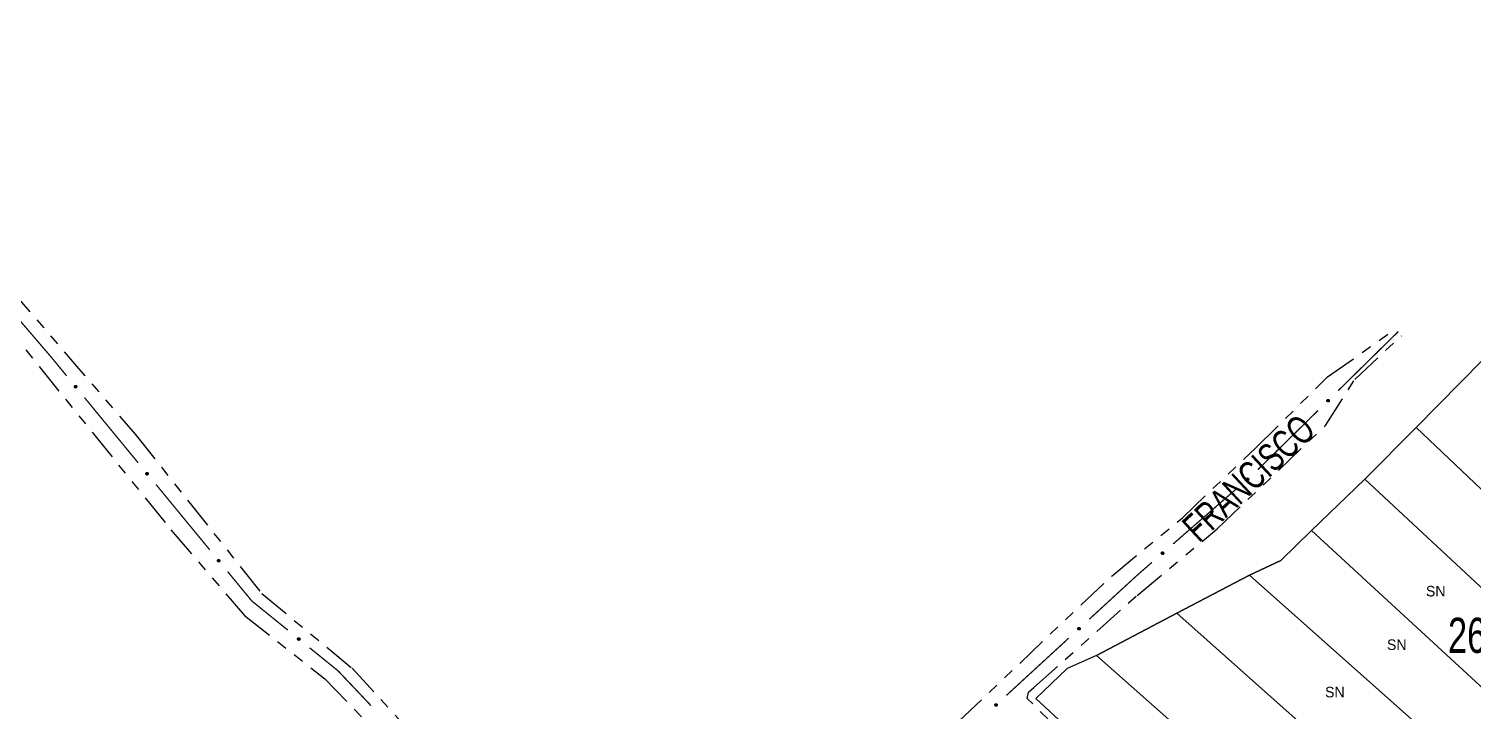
# Model space of a CAD drawing. Extents: x 207981 to 210201, y 4876477 to 4878908.
# Drawn here: x 209309.6 to 209514.8, y 4877134.3 to 4877231.2 of the extents above; entities that cross this region are included whole.
import ezdxf
from ezdxf.enums import TextEntityAlignment as Align

# ---------------------------------------------------------------- set-up
doc = ezdxf.new("R2010")
doc.units = 0
doc.header["$LTSCALE"] = 1.5
doc.header["$MEASUREMENT"] = 0
doc.linetypes.add('TRACO_25', pattern=[8, 3, -1, 1, -1, 1, -1])
for name, color, linetype in [('CD_MALHA_LOTES', 7, 'CONTINUOUS'), ('CD_TXT_QUADRA', 255, 'CONTINUOUS'), ('RU-QUADRA', 210, 'CONTINUOUS'), ('SV-EIXO-RUA-N-PAV', 6, 'CONTINUOUS'), ('SV-RUA-NAO-PAV', 7, 'CONTINUOUS'), ('SV-TXT-RUA-N-PAV', 7, 'CONTINUOUS'), ('Th_NmrPort', 1, 'CONTINUOUS')]:
    doc.layers.add(name, color=color, linetype=linetype)
doc.styles.add('ARIAL', font='ARIAL.SHX')

msp = doc.modelspace()

# ---------------------------------------------------------------- linework, layer by layer
at = {"layer": 'CD_MALHA_LOTES', "linetype": 'Continuous', "flags": 128}
for points in [[(209506.731203, 4877174.601528), (209538.34487, 4877206.678739)], [(209499.45357, 4877167.277541), (209506.731203, 4877174.601528)], [(209516.002073, 4877165.886911), (209506.731203, 4877174.601528)], [(209491.851457, 4877159.999908), (209499.45357, 4877167.277541)], [(209534.265687, 4877134.922205), (209499.45357, 4877167.277541)], [(209487.494148, 4877155.735308), (209491.851457, 4877159.999908)], [(209527.776078, 4877126.949256), (209491.851457, 4877159.999908)], [(209483.04413, 4877153.649362), (209487.494148, 4877155.735308)], [(209472.70711, 4877148.272257), (209483.04413, 4877153.649362)], [(209521.471886, 4877119.53256), (209483.04413, 4877153.649362)], [(209461.30394, 4877142.246192), (209472.70711, 4877148.272257)], [(209514.518734, 4877111.096069), (209472.70711, 4877148.272257)], [(209461.30394, 4877142.246192), (209457.132048, 4877140.392018), (209452.682031, 4877136.127418)], [(209506.545785, 4877102.242388), (209461.30394, 4877142.246192)], [(209452.682031, 4877136.127418), (209487.679565, 4877103.725727), (209499.870759, 4877094.084022)]]:
    msp.add_lwpolyline(points, dxfattribs=at)
at = {"layer": 'RU-QUADRA', "linetype": 'Continuous', "flags": 128}
msp.add_lwpolyline([(209582.520565, 4877186.468242), (209574.640326, 4877192.123473), (209568.61426, 4877196.388073), (209560.224123, 4877196.57349), (209548.542827, 4877202.136012), (209538.34487, 4877206.678739), (209506.731203, 4877174.601528), (209499.45357, 4877167.277541), (209491.851457, 4877159.999908), (209487.494148, 4877155.735308), (209483.04413, 4877153.649362), (209472.70711, 4877148.272257), (209461.30394, 4877142.246192), (209457.132048, 4877140.392018), (209452.682031, 4877136.127418), (209487.679565, 4877103.725727), (209499.870759, 4877094.084022), (209519.154169, 4877079.296985), (209524.345856, 4877087.038161), (209531.113591, 4877096.309031), (209543.490202, 4877113.13566), (209553.688159, 4877127.598217), (209554.429829, 4877130.935731), (209563.329864, 4877157.496773)], close=True, dxfattribs=at)
at = {"layer": 'SV-EIXO-RUA-N-PAV', "const_width": 0.18}
for points in [[(209307.178498, 4877191.113418), (209312.386765, 4877185.041025)], [(209504.207775, 4877188.25297), (209495.648605, 4877179.842226)], [(209312.386765, 4877185.041025), (209312.763596, 4877184.601672)], [(209312.763596, 4877184.601672), (209314.937984, 4877181.960364)], [(209317.48025, 4877178.872179), (209325.107048, 4877169.607626)], [(209492.795549, 4877177.038645), (209484.23638, 4877168.6279)], [(209327.649314, 4877166.519442), (209335.276113, 4877157.254889)], [(209481.256237, 4877165.96178), (209472.200971, 4877158.087636)], [(209337.818379, 4877154.166704), (209340.996212, 4877150.306474)], [(209467.11817, 4877153.667808), (209460.294494, 4877147.401662)], [(209467.673338, 4877154.150563), (209467.11817, 4877153.667808)], [(209469.182549, 4877155.462921), (209467.673338, 4877154.150563)], [(209340.996212, 4877150.306474), (209341.262851, 4877149.982577)], [(209341.262851, 4877149.982577), (209346.379239, 4877145.844322)], [(209457.348268, 4877144.696158), (209448.50959, 4877136.579646)], [(209349.489283, 4877143.328845), (209353.376839, 4877140.184499)], [(209353.376839, 4877140.184499), (209353.502532, 4877140.082835)], [(209353.502532, 4877140.082835), (209358.20676, 4877135.119659)]]:
    msp.add_lwpolyline(points, dxfattribs=at)
at = {"layer": 'SV-EIXO-RUA-N-PAV'}
for points in [[(209316.202785, 4877180.597163), (209316.251528, 4877180.593133), (209316.292595, 4877180.579703), (209316.323623, 4877180.558643), (209316.346189, 4877180.532883), (209316.366307, 4877180.503929), (209316.38015, 4877180.470263), (209316.387237, 4877180.429493), (209316.383538, 4877180.38057), (209316.367015, 4877180.339405), (209316.347995, 4877180.30788), (209316.322489, 4877180.282803), (209316.294034, 4877180.263731), (209316.258588, 4877180.250508), (209316.217202, 4877180.243729), (209316.168098, 4877180.24864), (209316.127927, 4877180.262083), (209316.09845, 4877180.283241), (209316.073401, 4877180.309043), (209316.053217, 4877180.338848), (209316.039819, 4877180.371974), (209316.033069, 4877180.413656), (209316.038558, 4877180.462057), (209316.051508, 4877180.502276), (209316.072247, 4877180.532043), (209316.098204, 4877180.556131), (209316.126999, 4877180.576663), (209316.160262, 4877180.591987), (209316.202785, 4877180.597163)], [(209494.401714, 4877178.462624), (209494.401979, 4877178.413716), (209494.392206, 4877178.371628), (209494.373952, 4877178.338871), (209494.350273, 4877178.31413), (209494.323197, 4877178.291548), (209494.290876, 4877178.274803), (209494.250886, 4877178.264164), (209494.201827, 4877178.263553), (209494.15937, 4877178.276398), (209494.126297, 4877178.292577), (209494.099078, 4877178.315783), (209494.077581, 4877178.342453), (209494.061297, 4877178.376601), (209494.050911, 4877178.417232), (209494.051491, 4877178.466578), (209494.061356, 4877178.507774), (209494.079844, 4877178.538995), (209494.103347, 4877178.566212), (209494.131265, 4877178.588936), (209494.163087, 4877178.60519), (209494.204015, 4877178.615573), (209494.252712, 4877178.614356), (209494.293912, 4877178.604986), (209494.325385, 4877178.586941), (209494.351659, 4877178.563199), (209494.374639, 4877178.536318), (209494.392824, 4877178.504528), (209494.401714, 4877178.462624)], [(209326.37185, 4877168.244425), (209326.420592, 4877168.240396), (209326.46166, 4877168.226965), (209326.492688, 4877168.205905), (209326.515254, 4877168.180145), (209326.535372, 4877168.151191), (209326.549215, 4877168.117525), (209326.556302, 4877168.076756), (209326.552603, 4877168.027832), (209326.536079, 4877167.986667), (209326.51706, 4877167.955143), (209326.491554, 4877167.930065), (209326.463099, 4877167.910993), (209326.427653, 4877167.89777), (209326.386267, 4877167.890992), (209326.337163, 4877167.895902), (209326.296992, 4877167.909345), (209326.267515, 4877167.930504), (209326.242466, 4877167.956305), (209326.222281, 4877167.986111), (209326.208884, 4877168.019237), (209326.202134, 4877168.060918), (209326.207622, 4877168.10932), (209326.220573, 4877168.149539), (209326.241312, 4877168.179305), (209326.267269, 4877168.203394), (209326.296064, 4877168.223925), (209326.329327, 4877168.239249), (209326.37185, 4877168.244425)], [(209482.946103, 4877167.28535), (209482.943391, 4877167.236517), (209482.931074, 4877167.195102), (209482.910859, 4877167.163517), (209482.885718, 4877167.140263), (209482.857318, 4877167.119371), (209482.824037, 4877167.104624), (209482.783474, 4877167.096439), (209482.734469, 4877167.098816), (209482.692873, 4877167.114222), (209482.660846, 4877167.132384), (209482.635089, 4877167.157203), (209482.615256, 4877167.185132), (209482.601081, 4877167.220209), (209482.593188, 4877167.261397), (209482.59677, 4877167.310615), (209482.609124, 4877167.351135), (209482.629479, 4877167.381172), (209482.654595, 4877167.406908), (209482.683844, 4877167.42789), (209482.716597, 4877167.442178), (209482.758081, 4877167.450051), (209482.806613, 4877167.445871), (209482.847167, 4877167.434011), (209482.877482, 4877167.414083), (209482.902263, 4877167.388786), (209482.923564, 4877167.360556), (209482.93978, 4877167.327718), (209482.946103, 4877167.28535)], [(209336.540915, 4877155.891688), (209336.589657, 4877155.887658), (209336.630724, 4877155.874228), (209336.661752, 4877155.853168), (209336.684319, 4877155.827408), (209336.704437, 4877155.798454), (209336.718279, 4877155.764788), (209336.725366, 4877155.724018), (209336.721667, 4877155.675095), (209336.705144, 4877155.63393), (209336.686124, 4877155.602405), (209336.660618, 4877155.577328), (209336.632164, 4877155.558256), (209336.596717, 4877155.545033), (209336.555332, 4877155.538254), (209336.506227, 4877155.543165), (209336.466056, 4877155.556608), (209336.436579, 4877155.577766), (209336.411531, 4877155.603568), (209336.391346, 4877155.633373), (209336.377948, 4877155.666499), (209336.371198, 4877155.708181), (209336.376687, 4877155.756582), (209336.389637, 4877155.796801), (209336.410376, 4877155.826568), (209336.436333, 4877155.850656), (209336.465128, 4877155.871188), (209336.498391, 4877155.886512), (209336.540915, 4877155.891688)], [(209470.872415, 4877156.786491), (209470.869702, 4877156.737658), (209470.857386, 4877156.696243), (209470.837171, 4877156.664657), (209470.81203, 4877156.641404), (209470.78363, 4877156.620511), (209470.750349, 4877156.605765), (209470.709786, 4877156.59758), (209470.660781, 4877156.599957), (209470.619184, 4877156.615362), (209470.587158, 4877156.633524), (209470.561401, 4877156.658344), (209470.541567, 4877156.686273), (209470.527393, 4877156.721349), (209470.519499, 4877156.762537), (209470.523082, 4877156.811756), (209470.535435, 4877156.852275), (209470.55579, 4877156.882313), (209470.580906, 4877156.908049), (209470.610156, 4877156.929031), (209470.642908, 4877156.943318), (209470.684392, 4877156.951191), (209470.732925, 4877156.947011), (209470.773478, 4877156.935151), (209470.803794, 4877156.915224), (209470.828574, 4877156.889926), (209470.849876, 4877156.861696), (209470.866092, 4877156.828859), (209470.872415, 4877156.786491)], [(209459.001666, 4877146.065012), (209459.000277, 4877146.016123), (209458.989087, 4877145.97439), (209458.969735, 4877145.942268), (209458.945233, 4877145.918342), (209458.917409, 4877145.896688), (209458.88454, 4877145.881046), (209458.844214, 4877145.871765), (209458.795162, 4877145.872814), (209458.753163, 4877145.887087), (209458.720657, 4877145.904375), (209458.694237, 4877145.928488), (209458.673654, 4877145.95587), (209458.658535, 4877145.990549), (209458.649529, 4877146.031508), (209458.651777, 4877146.080806), (209458.663029, 4877146.121645), (209458.682563, 4877146.152223), (209458.706972, 4877146.17863), (209458.735643, 4877146.200396), (209458.767996, 4877146.215566), (209458.809252, 4877146.224559), (209458.857879, 4877146.221695), (209458.89874, 4877146.210938), (209458.929584, 4877146.191839), (209458.95504, 4877146.167222), (209458.977098, 4877146.139579), (209458.994198, 4877146.107193), (209459.001666, 4877146.065012)], [(209347.891774, 4877144.762529), (209347.940334, 4877144.768358), (209347.983261, 4877144.763438), (209348.017883, 4877144.749029), (209348.045157, 4877144.72832), (209348.070674, 4877144.70399), (209348.090989, 4877144.673784), (209348.106109, 4877144.635265), (209348.112299, 4877144.586594), (209348.104369, 4877144.542951), (209348.092059, 4877144.508252), (209348.072101, 4877144.478568), (209348.048051, 4877144.454176), (209348.015977, 4877144.434112), (209347.976792, 4877144.41917), (209347.927701, 4877144.414131), (209347.88565, 4877144.419243), (209347.852528, 4877144.434059), (209347.822813, 4877144.454311), (209347.79706, 4877144.479463), (209347.77729, 4877144.509228), (209347.762316, 4877144.548708), (209347.757985, 4877144.597227), (209347.762604, 4877144.639226), (209347.776951, 4877144.672548), (209347.797549, 4877144.701353), (209347.82164, 4877144.727243), (209347.851154, 4877144.748928), (209347.891774, 4877144.762529)], [(209447.216762, 4877135.242995), (209447.215373, 4877135.194106), (209447.204183, 4877135.152373), (209447.184831, 4877135.120252), (209447.160329, 4877135.096326), (209447.132505, 4877135.074672), (209447.099636, 4877135.059029), (209447.05931, 4877135.049749), (209447.010258, 4877135.050797), (209446.968259, 4877135.065071), (209446.935753, 4877135.082359), (209446.909333, 4877135.106471), (209446.888751, 4877135.133853), (209446.873631, 4877135.168533), (209446.864625, 4877135.209492), (209446.866873, 4877135.25879), (209446.878125, 4877135.299629), (209446.897659, 4877135.330207), (209446.922068, 4877135.356613), (209446.950739, 4877135.37838), (209446.983092, 4877135.393549), (209447.024348, 4877135.402542), (209447.072976, 4877135.399679), (209447.113836, 4877135.388922), (209447.14468, 4877135.369822), (209447.170136, 4877135.345205), (209447.192194, 4877135.317562), (209447.209294, 4877135.285177), (209447.216762, 4877135.242995)]]:
    msp.add_lwpolyline(points, close=True, dxfattribs=at)
for points in [[(209316.033069, 4877180.413656), (209316.217202, 4877180.243729)], [(209316.038558, 4877180.462057), (209316.258588, 4877180.250508)], [(209316.039435, 4877180.435864), (209316.235565, 4877180.249144)], [(209316.039819, 4877180.371974), (209316.168098, 4877180.24864)], [(209316.041781, 4877180.390076), (209316.187361, 4877180.251879)], [(209316.045639, 4877180.479855), (209316.272495, 4877180.260104)], [(209316.051508, 4877180.502276), (209316.294034, 4877180.263731)], [(209316.063489, 4877180.513991), (209316.305956, 4877180.275278)], [(209316.072247, 4877180.532043), (209316.322489, 4877180.282803)], [(209316.086543, 4877180.541807), (209316.332107, 4877180.295038)], [(209316.098204, 4877180.556131), (209316.347995, 4877180.30788)], [(209316.115855, 4877180.564169), (209316.35572, 4877180.328616)], [(209316.126999, 4877180.576663), (209316.367015, 4877180.339405)], [(209316.146528, 4877180.580583), (209316.372703, 4877180.363806)], [(209316.160262, 4877180.591987), (209316.383538, 4877180.38057)], [(209316.18067, 4877180.592783), (209316.381695, 4877180.406557)], [(209316.202785, 4877180.597163), (209316.387237, 4877180.429493)], [(209316.229246, 4877180.593889), (209316.378668, 4877180.45532)], [(209316.251528, 4877180.593133), (209316.38015, 4877180.470263)], [(209316.274971, 4877180.585578), (209316.366841, 4877180.493303)], [(209316.292595, 4877180.579703), (209316.366307, 4877180.503929)], [(209316.049767, 4877180.352465), (209316.143557, 4877180.260004)], [(209316.053217, 4877180.338848), (209316.127927, 4877180.262083)], [(209494.204015, 4877178.615573), (209494.050911, 4877178.417232)], [(209494.163087, 4877178.60519), (209494.051491, 4877178.466578)], [(209494.181291, 4877178.604825), (209494.056409, 4877178.447674)], [(209494.226697, 4877178.611182), (209494.057917, 4877178.399415)], [(209494.144526, 4877178.593568), (209494.060657, 4877178.492022)], [(209494.252712, 4877178.614356), (209494.061297, 4877178.376601)], [(209494.131265, 4877178.588936), (209494.061356, 4877178.507774)], [(209494.271062, 4877178.608864), (209494.072077, 4877178.36359)], [(209494.293912, 4877178.604986), (209494.077581, 4877178.342453)], [(209494.306634, 4877178.59408), (209494.09013, 4877178.331591)], [(209494.325385, 4877178.586941), (209494.099078, 4877178.315783)], [(209494.336366, 4877178.573557), (209494.11211, 4877178.307276)], [(209494.351659, 4877178.563199), (209494.126297, 4877178.292577)], [(209494.361216, 4877178.546322), (209494.147632, 4877178.286702)], [(209494.374639, 4877178.536318), (209494.15937, 4877178.276398)], [(209494.380259, 4877178.517209), (209494.184177, 4877178.272874)], [(209494.392824, 4877178.504528), (209494.201827, 4877178.263553)], [(209494.395409, 4877178.48427), (209494.227552, 4877178.26767)], [(209494.401714, 4877178.462624), (209494.250886, 4877178.264164)], [(209494.400776, 4877178.435978), (209494.275861, 4877178.274967)], [(209494.401979, 4877178.413716), (209494.290876, 4877178.274803)], [(209494.396512, 4877178.3897), (209494.312659, 4877178.290083)], [(209494.392206, 4877178.371628), (209494.323197, 4877178.291548)], [(209326.202134, 4877168.060918), (209326.386267, 4877167.890992)], [(209326.207622, 4877168.10932), (209326.427653, 4877167.89777)], [(209326.208499, 4877168.083127), (209326.40463, 4877167.896406)], [(209326.214703, 4877168.127117), (209326.44156, 4877167.907366)], [(209326.220573, 4877168.149539), (209326.463099, 4877167.910993)], [(209326.232554, 4877168.161254), (209326.475021, 4877167.922541)], [(209326.241312, 4877168.179305), (209326.491554, 4877167.930065)], [(209326.255608, 4877168.189069), (209326.501172, 4877167.942301)], [(209326.267269, 4877168.203394), (209326.51706, 4877167.955143)], [(209326.284919, 4877168.211432), (209326.524784, 4877167.975879)], [(209326.296064, 4877168.223925), (209326.536079, 4877167.986667)], [(209326.315592, 4877168.227845), (209326.541768, 4877168.011069)], [(209326.329327, 4877168.239249), (209326.552603, 4877168.027832)], [(209326.349734, 4877168.240045), (209326.55076, 4877168.053819)], [(209326.37185, 4877168.244425), (209326.556302, 4877168.076756)], [(209326.398311, 4877168.241152), (209326.547733, 4877168.102582)], [(209326.420592, 4877168.240396), (209326.549215, 4877168.117525)], [(209326.444036, 4877168.232841), (209326.535905, 4877168.140566)], [(209326.46166, 4877168.226965), (209326.535372, 4877168.151191)], [(209326.208884, 4877168.019237), (209326.337163, 4877167.895902)], [(209326.210846, 4877168.037338), (209326.356426, 4877167.899141)], [(209326.218831, 4877167.999727), (209326.312622, 4877167.907266)], [(209326.222281, 4877167.986111), (209326.296992, 4877167.909345)], [(209482.758081, 4877167.450051), (209482.593188, 4877167.261397)], [(209482.716597, 4877167.442178), (209482.59677, 4877167.310615)], [(209482.780453, 4877167.444287), (209482.599096, 4877167.243186)], [(209482.734744, 4877167.440705), (209482.600528, 4877167.291447)], [(209482.806613, 4877167.445871), (209482.601081, 4877167.220209)], [(209482.697363, 4877167.431707), (209482.607467, 4877167.335454)], [(209482.683844, 4877167.42789), (209482.609124, 4877167.351135)], [(209482.824595, 4877167.439273), (209482.611049, 4877167.206566)], [(209482.847167, 4877167.434011), (209482.615256, 4877167.185132)], [(209482.859201, 4877167.42235), (209482.627121, 4877167.173527)], [(209482.877482, 4877167.414083), (209482.635089, 4877167.157203)], [(209482.887629, 4877167.400055), (209482.64758, 4877167.147919)], [(209482.902263, 4877167.388786), (209482.660846, 4877167.132384)], [(209482.910774, 4877167.371359), (209482.681783, 4877167.125221)], [(209482.923564, 4877167.360556), (209482.692873, 4877167.114222)], [(209482.92801, 4877167.34114), (209482.717419, 4877167.109194)], [(209482.93978, 4877167.327718), (209482.734469, 4877167.098816)], [(209482.941127, 4877167.30734), (209482.760397, 4877167.10136)], [(209482.946103, 4877167.28535), (209482.783474, 4877167.096439)], [(209482.943545, 4877167.258811), (209482.80906, 4877167.105702)], [(209482.943391, 4877167.236517), (209482.824037, 4877167.104624)], [(209482.936471, 4877167.212878), (209482.84671, 4877167.118551)], [(209482.931074, 4877167.195102), (209482.857318, 4877167.119371)], [(209336.376687, 4877155.756582), (209336.596717, 4877155.545033)], [(209336.383768, 4877155.77438), (209336.610625, 4877155.554629)], [(209336.389637, 4877155.796801), (209336.632164, 4877155.558256)], [(209336.401619, 4877155.808516), (209336.644086, 4877155.569803)], [(209336.410376, 4877155.826568), (209336.660618, 4877155.577328)], [(209336.424673, 4877155.836332), (209336.670236, 4877155.589563)], [(209336.436333, 4877155.850656), (209336.686124, 4877155.602405)], [(209336.453984, 4877155.858694), (209336.693849, 4877155.623141)], [(209336.465128, 4877155.871188), (209336.705144, 4877155.63393)], [(209336.484657, 4877155.875108), (209336.710833, 4877155.658331)], [(209336.498391, 4877155.886512), (209336.721667, 4877155.675095)], [(209336.518799, 4877155.887308), (209336.719824, 4877155.701082)], [(209336.540915, 4877155.891688), (209336.725366, 4877155.724018)], [(209336.567376, 4877155.888414), (209336.716797, 4877155.749845)], [(209336.589657, 4877155.887658), (209336.718279, 4877155.764788)], [(209336.6131, 4877155.880103), (209336.70497, 4877155.787828)], [(209336.630724, 4877155.874228), (209336.704437, 4877155.798454)], [(209470.684392, 4877156.951191), (209470.519499, 4877156.762537)], [(209470.642908, 4877156.943318), (209470.523082, 4877156.811756)], [(209470.706765, 4877156.945427), (209470.525407, 4877156.744327)], [(209470.661056, 4877156.941846), (209470.52684, 4877156.792587)], [(209470.732925, 4877156.947011), (209470.527393, 4877156.721349)], [(209470.623674, 4877156.932847), (209470.533779, 4877156.836595)], [(209470.610156, 4877156.929031), (209470.535435, 4877156.852275)], [(209470.750907, 4877156.940413), (209470.537361, 4877156.707706)], [(209470.773478, 4877156.935151), (209470.541567, 4877156.686273)], [(209470.785513, 4877156.923491), (209470.553433, 4877156.674667)], [(209470.803794, 4877156.915224), (209470.561401, 4877156.658344)], [(209470.813941, 4877156.901196), (209470.573892, 4877156.649059)], [(209470.828574, 4877156.889926), (209470.587158, 4877156.633524)], [(209470.837086, 4877156.872499), (209470.608095, 4877156.626362)], [(209470.849876, 4877156.861696), (209470.619184, 4877156.615362)], [(209470.854322, 4877156.84228), (209470.643731, 4877156.610335)], [(209470.866092, 4877156.828859), (209470.660781, 4877156.599957)], [(209470.867439, 4877156.80848), (209470.686708, 4877156.6025)], [(209470.872415, 4877156.786491), (209470.709786, 4877156.59758)], [(209470.869857, 4877156.759951), (209470.735372, 4877156.606843)], [(209470.869702, 4877156.737658), (209470.750349, 4877156.605765)], [(209470.862783, 4877156.714019), (209470.773022, 4877156.619691)], [(209470.857386, 4877156.696243), (209470.78363, 4877156.620511)], [(209336.371198, 4877155.708181), (209336.555332, 4877155.538254)], [(209336.377564, 4877155.730389), (209336.573695, 4877155.543669)], [(209336.377948, 4877155.666499), (209336.506227, 4877155.543165)], [(209336.37991, 4877155.684601), (209336.52549, 4877155.546404)], [(209336.387896, 4877155.64699), (209336.481686, 4877155.554529)], [(209336.391346, 4877155.633373), (209336.466056, 4877155.556608)], [(209458.809252, 4877146.224559), (209458.649529, 4877146.031508)], [(209458.767996, 4877146.215566), (209458.651777, 4877146.080806)], [(209458.831772, 4877146.219403), (209458.655928, 4877146.013465)], [(209458.786177, 4877146.214585), (209458.656053, 4877146.061746)], [(209458.857879, 4877146.221695), (209458.658535, 4877145.990549)], [(209458.749053, 4877146.204577), (209458.661798, 4877146.105926)], [(209458.735643, 4877146.200396), (209458.663029, 4877146.121645)], [(209458.876033, 4877146.215587), (209458.668869, 4877145.977181)], [(209458.89874, 4877146.210938), (209458.673654, 4877145.95587)], [(209458.911085, 4877146.199608), (209458.685829, 4877145.94459)], [(209458.929584, 4877146.191839), (209458.694237, 4877145.928488)], [(209458.940107, 4877146.178091), (209458.706975, 4877145.919545)], [(209458.95504, 4877146.167222), (209458.720657, 4877145.904375)], [(209458.964021, 4877146.150032), (209458.74178, 4877145.897783)], [(209458.977098, 4877146.139579), (209458.753163, 4877145.887087)], [(209458.982069, 4877146.120291), (209458.777837, 4877145.882726)], [(209458.994198, 4877146.107193), (209458.795162, 4877145.872814)], [(209458.996096, 4877146.086858), (209458.821011, 4877145.876059)], [(209459.001666, 4877146.065012), (209458.844214, 4877145.871765)], [(209458.999827, 4877146.038412), (209458.869539, 4877145.881718)], [(209459.000277, 4877146.016123), (209458.88454, 4877145.881046)], [(209458.994001, 4877145.992305), (209458.906828, 4877145.895581)], [(209458.989087, 4877145.97439), (209458.917409, 4877145.896688)], [(209347.757985, 4877144.597227), (209348.015977, 4877144.434112)], [(209347.761352, 4877144.616083), (209348.027677, 4877144.446303)], [(209347.762316, 4877144.548708), (209347.976792, 4877144.41917)], [(209347.762604, 4877144.639226), (209348.048051, 4877144.454176)], [(209347.764098, 4877144.571742), (209347.993696, 4877144.428158)], [(209347.771993, 4877144.653106), (209348.057414, 4877144.46788)], [(209347.775581, 4877144.527355), (209347.945923, 4877144.421168)], [(209347.776951, 4877144.672548), (209348.072101, 4877144.478568)], [(209347.77729, 4877144.509228), (209347.927701, 4877144.414131)], [(209347.788999, 4877144.684981), (209348.07907, 4877144.492484)], [(209347.790949, 4877144.49211), (209347.901379, 4877144.420341)], [(209347.79706, 4877144.479463), (209347.88565, 4877144.419243)], [(209347.797549, 4877144.701353), (209348.092059, 4877144.508252)], [(209347.813228, 4877144.712768), (209348.095467, 4877144.530116)], [(209347.82164, 4877144.727243), (209348.104369, 4877144.542951)], [(209347.839986, 4877144.735001), (209348.105047, 4877144.567998)], [(209347.851154, 4877144.748928), (209348.112299, 4877144.586594)], [(209347.870987, 4877144.753801), (209348.105281, 4877144.611683)], [(209347.891774, 4877144.762529), (209348.106109, 4877144.635265)], [(209347.918354, 4877144.764629), (209348.092534, 4877144.658848)], [(209347.940334, 4877144.768358), (209348.090989, 4877144.673784)], [(209347.964817, 4877144.765659), (209348.073328, 4877144.693687)], [(209347.983261, 4877144.763438), (209348.070674, 4877144.70399)], [(209447.024348, 4877135.402542), (209446.864625, 4877135.209492)], [(209446.983092, 4877135.393549), (209446.866873, 4877135.25879)], [(209447.046868, 4877135.397387), (209446.871024, 4877135.191448)], [(209447.001273, 4877135.392569), (209446.871149, 4877135.23973)], [(209447.072976, 4877135.399679), (209446.873631, 4877135.168533)], [(209446.964149, 4877135.382561), (209446.876894, 4877135.283909)], [(209446.950739, 4877135.37838), (209446.878125, 4877135.299629)], [(209447.09113, 4877135.39357), (209446.883965, 4877135.155165)], [(209447.113836, 4877135.388922), (209446.888751, 4877135.133853)], [(209447.126181, 4877135.377591), (209446.900926, 4877135.122573)], [(209447.14468, 4877135.369822), (209446.909333, 4877135.106471)], [(209447.155203, 4877135.356074), (209446.922071, 4877135.097529)], [(209447.170136, 4877135.345205), (209446.935753, 4877135.082359)], [(209447.179117, 4877135.328015), (209446.956876, 4877135.075766)], [(209447.192194, 4877135.317562), (209446.968259, 4877135.065071)], [(209447.197165, 4877135.298274), (209446.992933, 4877135.06071)], [(209447.209294, 4877135.285177), (209447.010258, 4877135.050797)], [(209447.211193, 4877135.264842), (209447.036107, 4877135.054042)], [(209447.216762, 4877135.242995), (209447.05931, 4877135.049749)], [(209447.214924, 4877135.216396), (209447.084635, 4877135.059701)], [(209447.215373, 4877135.194106), (209447.099636, 4877135.059029)], [(209447.209097, 4877135.170289), (209447.121924, 4877135.073565)], [(209447.204183, 4877135.152373), (209447.132505, 4877135.074672)]]:
    msp.add_lwpolyline(points, dxfattribs=at)
at = {"layer": 'SV-RUA-NAO-PAV', "linetype": 'TRACO_25'}
for points in [[(209274.884535, 4877231.228854, 14.012645), (209298.95527, 4877203.537315, 14.012645), (209324.668828, 4877173.671705, 13.98786), (209342.670898, 4877151.056683, 13.764796), (209355.545865, 4877140.421906, 13.715227), (209370.84872, 4877123.670388, 13.492164), (209381.828122, 4877109.089104, 13.343455), (209387.96835, 4877101.679534, 13.293885), (209392.415595, 4877097.765959, 13.244316), (209397.752288, 4877096.69862, 13.244316), (209403.375107, 4877097.887243, 12.773405), (209408.272167, 4877101.4462, 13.194746), (209441.691597, 4877132.869895, 13.516949), (209463.516589, 4877153.580172, 13.764796), (209473.520894, 4877161.80013, 13.492164), (209483.902561, 4877171.698914, 12.525557), (209494.156762, 4877181.796015, 11.806798), (209503.631603, 4877188.510172, 10.765837)], [(209274.884388, 4877226.011592, 14.136569), (209295.954526, 4877201.975872, 13.888721), (209329.7671, 4877160.091919, 13.516949), (209340.215206, 4877147.927806, 13.442595), (209351.645035, 4877138.949247, 13.442595), (209364.860474, 4877125.220278, 13.244316), (209380.230145, 4877105.504164, 12.922113), (209385.833673, 4877099.011187, 12.922113), (209390.738148, 4877093.660601, 12.773405), (209391.327925, 4877088.352611, 12.847759), (209387.39608, 4877084.813951, 12.847759), (209359.479986, 4877061.124589, 12.847759), (209358.497024, 4877056.996152, 12.847759), (209406.85871, 4876998.608264, 12.847759), (209422.389495, 4876980.423484, 12.847759), (209428.680446, 4876980.226891, 12.847759), (209431.039553, 4876981.406445, 12.847759), (209458.464167, 4876950.738059, 12.847759), (209517.048648, 4876892.841651, 12.847759), (209583.398521, 4876833.372505, 12.847759), (209635.397162, 4876781.373864, 12.847759), (209660.364372, 4876755.648071, 12.847759)], [(209515.580927, 4877075.266749, 13.46738), (209508.21191, 4877080.302244, 13.46738), (209497.311904, 4877089.667037, 13.46738), (209484.661757, 4877102.225072, 13.46738), (209460.743154, 4877126.880576, 13.46738), (209451.470474, 4877136.153257, 13.46738), (209451.654699, 4877137.012976, 13.46738), (209452.40043, 4877137.678577, 13.46738), (209467.074347, 4877150.77576, 13.764796), (209478.485544, 4877160.237544, 13.293885), (209493.872945, 4877174.921007, 11.905937), (209498.031729, 4877181.444285, 10.914545), (209504.641773, 4877187.64815, 10.765837)]]:
    msp.add_polyline3d(points, dxfattribs=at)

# ---------------------------------------------------------------- texts
at = {"layer": 'CD_TXT_QUADRA', "style": 'ARIAL', "width": 0.7}
msp.add_text('268933347', height=5, dxfattribs=at).set_placement((209511.268466, 4877142.612074))
at = {"layer": 'SV-TXT-RUA-N-PAV', "style": 'ARIAL', "width": 0.7}
msp.add_text('FRANCISCO', height=4, rotation=43, dxfattribs=at).set_placement((209475.886015, 4877158.151565))
at = {"layer": 'Th_NmrPort', "color": 1}
for p in [(209508.132156, 4877151.383149), (209502.596007, 4877143.77943), (209493.797756, 4877137.048749)]:
    msp.add_text('SN', height=1.5, dxfattribs=at).set_placement(p, align=Align.MIDDLE_LEFT)

doc.saveas('drawing.dxf')
